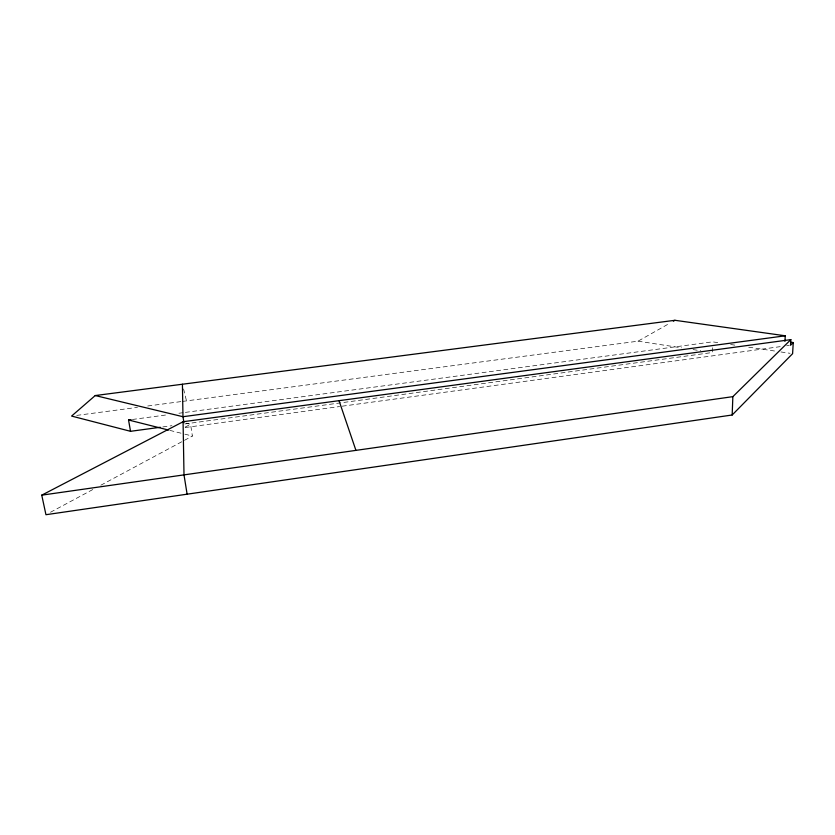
<?xml version="1.0" encoding="UTF-8"?>
<svg xmlns="http://www.w3.org/2000/svg" width="835" height="835" viewBox="0 0 835 835"><rect width="100%" height="100%" fill="white"/><g stroke="black" fill="none" stroke-linecap="round" stroke-linejoin="round"><path stroke-width="0.63" stroke-dasharray="4.17 3.13" d="M712.412 347.777L712.265 352.527L184.838 423.95M182.614 401.395L638.023 341.181L670.223 322.968M50.517 512.241L92.852 489.508M100.868 485.208L192.394 436.058L190.557 424.264L186.132 423.178M185.109 427.123L190.557 424.264M162.867 426.935L171.916 425.704M185.307 427.52L339.626 406.551M342.214 406.196L780.193 346.661M786.653 345.784L789.242 345.429M132.41 419.473L168.587 414.63M178.93 413.252L184.097 412.553M185.391 412.386L712.589 341.839L720.334 342.987M76.757 415.392L137.431 407.365M147.753 405.998L181.32 401.562M730.656 344.511L737.107 345.471M748.724 347.183L775.819 351.201M780.986 351.963L790.025 353.299M638.023 341.181L681.548 347.83M693.06 349.594L700.742 350.773M169.86 430.39L183.627 433.856M184.879 434.169L192.394 436.058M183.575 388.985L186.487 400.883"/><path stroke-width="1.25" d="M790.849 339.636L183.074 421.738L41.75 495.155L45.946 514.704L732.17 414.995L732.859 396.646L790.849 339.636L790.526 345.252L793.25 342.559L790.881 342.214M784.952 341.369L785.255 335.795L674.951 320.296L95.242 395.55L71.591 416.07L130.542 431.309L160.278 427.28M793.25 342.559L792.603 353.675L732.17 414.995M673.375 321.193L674.951 320.296M41.75 495.155L732.859 396.646M130.542 431.309L128.538 419.995L131.116 419.65M785.255 335.795L182.98 416.717L95.242 395.55M128.538 419.995L168.607 430.077M339.031 400.664L355.929 450.378M187.113 494.195L184.003 474.885L183.074 421.738M183.919 422.635L182.98 416.717L182.416 384.236"/></g></svg>
